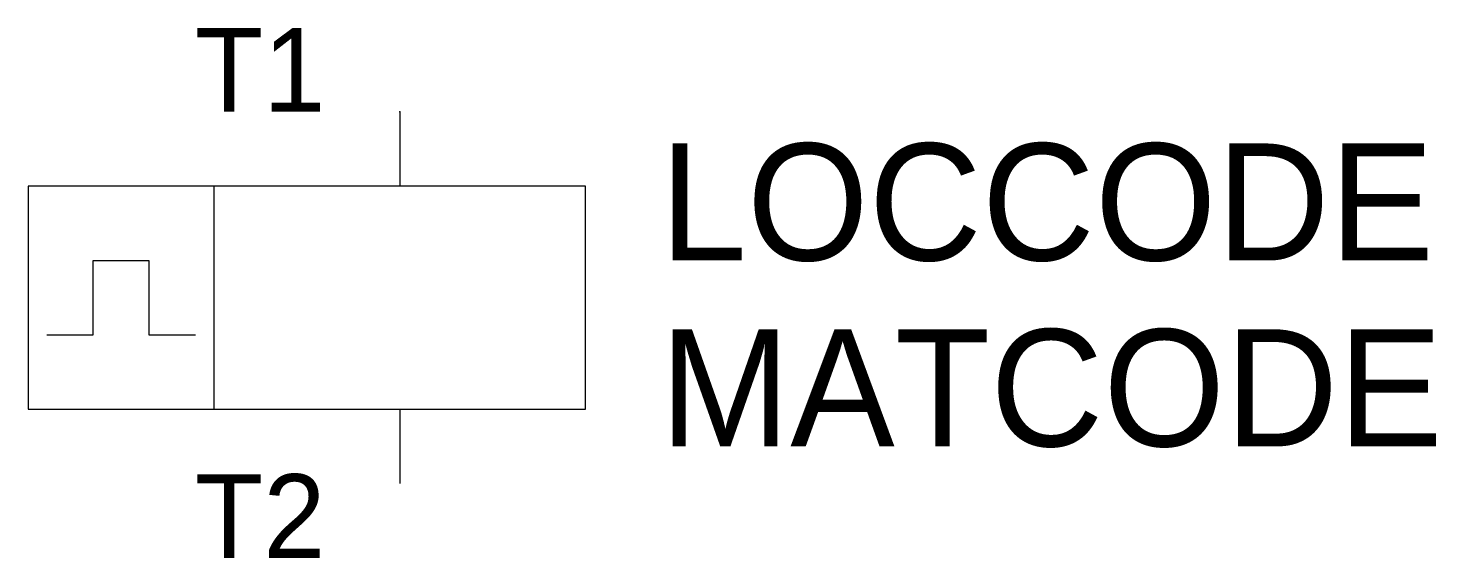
# Model space of a CAD drawing. Extents: x -10 to 27.9, y -7 to 7.2.
import ezdxf
from ezdxf.enums import TextEntityAlignment as Align

# ---------------------------------------------------------------- set-up
doc = ezdxf.new("R2010")
doc.units = 0
doc.layers.get('0').update_dxf_attribs({"linetype": 'CONTINUOUS'})
doc.layers.add('C', color=6, linetype='CONTINUOUS')
doc.layers.add('T2', color=1, linetype='CONTINUOUS')

msp = doc.modelspace()

# ---------------------------------------------------------------- linework, layer by layer
at = {"color": 0}
for p, q in [((0, 5), (0, 3)), ((-5, 3), (-5, -3)), ((0, 3), (-5, 3)), ((5, 3), (0, 3)), ((5, -3), (5, 3)), ((-8.25, 1), (-6.75, 1)), ((-8.25, -1), (-8.25, 1)), ((-6.75, 1), (-6.75, -1)), ((-9.5, -1), (-8.25, -1)), ((-6.75, -1), (-5.5, -1)), ((-5, -3), (0, -3)), ((0, -3), (0, -5)), ((0, -3), (5, -3))]:
    msp.add_line(p, q, dxfattribs=at)
at = {"color": 0, "linetype": 'CONTINUOUS'}
for p, q in [((-5, 3), (-10, 3)), ((-10, 3), (-10, -3)), ((-10, -3), (-5, -3))]:
    msp.add_line(p, q, dxfattribs=at)
at = {"layer": 'C', "color": 0, "linetype": 'CONTINUOUS'}
msp.add_point((0, 5), dxfattribs=at)

# ---------------------------------------------------------------- texts
at = {"color": 0, "linetype": 'CONTINUOUS'}
for tag, p in [('LOCCODE', (7, 1)), ('MATCODE', (7, -4))]:
    msp.add_attdef(tag, p, '', height=3.15, dxfattribs=at)
at = {"layer": 'T2', "color": 0, "linetype": 'CONTINUOUS'}
for tag, p in [('T1', (-2, 5)), ('T2', (-2, -7))]:
    msp.add_attdef(tag, text='', height=2.25, dxfattribs=at).set_placement(p, align=Align.RIGHT)

doc.saveas('drawing.dxf')
